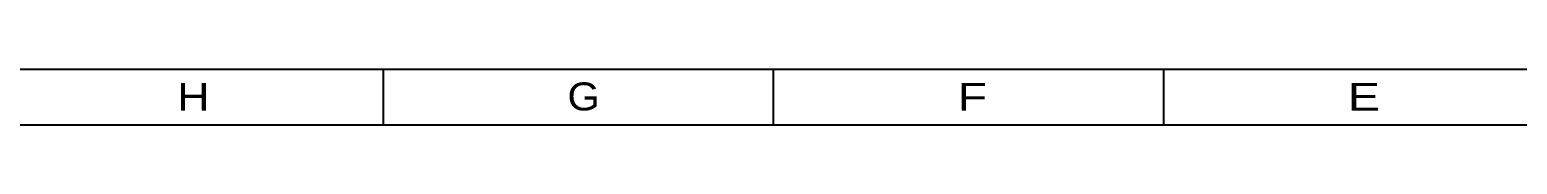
# Model space of a CAD drawing. Header units: inches. Extents: x 0 to 800, y 356 to 444.
# Drawn here: x 632 to 688, y 442 to 444.1 of the extents above; entities that cross this region are included whole.
import ezdxf

# ---------------------------------------------------------------- set-up
doc = ezdxf.new("R2010")
doc.units = ezdxf.units.IN
doc.header["$MEASUREMENT"] = 0

# ---------------------------------------------------------------- blocks, each defined once
blk = doc.blocks.new('block 193')
at = {"color": 7, "lineweight": 25, "true_color": 0xffffff}
blk.add_lwpolyline([(623.441, 444.082), (748.13, 444.082)], dxfattribs=at)
blk = doc.blocks.new('block 194')
at = {"color": 7, "lineweight": 25, "true_color": 0xffffff}
blk.add_lwpolyline([(625.541, 441.982), (746.03, 441.982)], dxfattribs=at)
blk = doc.blocks.new('block 207')
at = {"color": 7, "lineweight": 25, "true_color": 0xffffff}
blk.add_lwpolyline([(674.66, 441.982), (674.66, 444.082)], dxfattribs=at)
blk = doc.blocks.new('block 213')
at = {"color": 7, "lineweight": 25, "true_color": 0xffffff}
blk.add_lwpolyline([(659.967, 441.982), (659.967, 444.082)], dxfattribs=at)
blk = doc.blocks.new('block 216')
at = {"color": 7, "lineweight": 25, "true_color": 0xffffff}
blk.add_lwpolyline([(645.272, 441.982), (645.272, 444.082)], dxfattribs=at)
blk = doc.blocks.new('block 229')
at = {"color": 2, "true_color": 0xffff00, "insert": (637.509, 442.513), "char_height": 1.04956, "attachment_point": 7}
blk.add_mtext('\\fAdobe Song Std L|b0|i0|c0|p34;\\W1.2;H', dxfattribs=at)
blk = doc.blocks.new('block 230')
at = {"color": 2, "true_color": 0xffff00, "insert": (652.203, 442.513), "char_height": 1.04956, "attachment_point": 7}
blk.add_mtext('\\fAdobe Song Std L|b0|i0|c0|p34;\\W1.12;G', dxfattribs=at)
blk = doc.blocks.new('block 231')
at = {"color": 2, "true_color": 0xffff00, "insert": (666.896, 442.513), "char_height": 1.04956, "attachment_point": 7}
blk.add_mtext('\\fAdobe Song Std L|b0|i0|c0|p34;\\W1.29231;F', dxfattribs=at)
blk = doc.blocks.new('block 232')
at = {"color": 2, "true_color": 0xffff00, "insert": (681.59, 442.513), "char_height": 1.04956, "attachment_point": 7}
blk.add_mtext('\\fAdobe Song Std L|b0|i0|c0|p34;\\W1.29231;E', dxfattribs=at)
blk = doc.blocks.new('block 188')
for name in ['block 193', 'block 216', 'block 213', 'block 207', 'block 229', 'block 230', 'block 231', 'block 232', 'block 194']:
    blk.add_blockref(name, (0, 0))

msp = doc.modelspace()

# ---------------------------------------------------------------- block references
msp.add_blockref('block 188', (0, 0))

doc.saveas('drawing.dxf')
